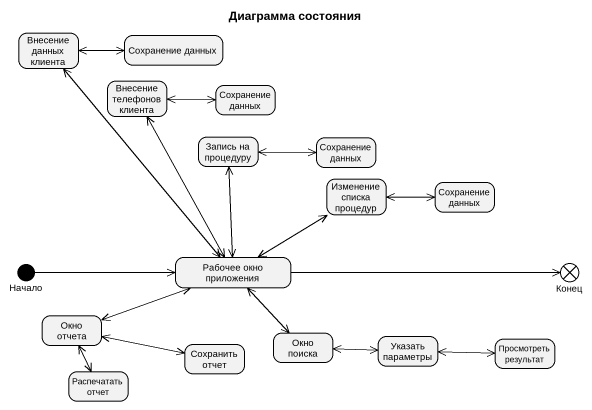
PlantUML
@startuml
title Диаграмма состояния
hide empty description
state "Внесение данных клиента" as Внесение_данных_клиента
state "Сохранение данных" as Сохранение_данных
state "Внесение телефонов клиента" as Внесение_телефонов_клиента
state "Сохранение данных" as Сохранение_данных_2
state "Запись на процедуру" as Запись_на_процедуру
state "Сохранение данных" as Сохранение_данных_3
state "Изменение списка процедур" as Изменение_списка_процедур
state "Сохранение данных" as Сохранение_данных_4
state Начало <<start>>
state "Рабочее окно приложения" as Рабочее_окно_приложения
state Конец <<end>>
state "Окно отчета" as Окно_отчета
state "Сохранить отчет" as Сохранить_отчет
state "Окно поиска" as Окно_поиска
state "Указать параметры" as Указать_параметры
state "Просмотреть результат" as Просмотреть_результат
state "Распечатать отчет" as Распечатать_отчет
Внесение_данных_клиента -right-> Сохранение_данных
Внесение_данных_клиента --> Рабочее_окно_приложения
Сохранение_данных -left-> Внесение_данных_клиента
Внесение_телефонов_клиента -right-> Сохранение_данных_2
Внесение_телефонов_клиента --> Рабочее_окно_приложения
Сохранение_данных_2 -left-> Внесение_телефонов_клиента
Запись_на_процедуру -right-> Сохранение_данных_3
Запись_на_процедуру --> Рабочее_окно_приложения
Сохранение_данных_3 -left-> Запись_на_процедуру
Изменение_списка_процедур -right-> Сохранение_данных_4
Изменение_списка_процедур --> Рабочее_окно_приложения
Сохранение_данных_4 -left-> Изменение_списка_процедур
Начало -right-> Рабочее_окно_приложения
Рабочее_окно_приложения -up-> Внесение_данных_клиента
Рабочее_окно_приложения -up-> Внесение_телефонов_клиента
Рабочее_окно_приложения -up-> Запись_на_процедуру
Рабочее_окно_приложения -up-> Изменение_списка_процедур
Рабочее_окно_приложения -right-> Конец
Рабочее_окно_приложения -left-> Окно_отчета
Рабочее_окно_приложения --> Окно_поиска
Окно_отчета -right-> Рабочее_окно_приложения
Окно_отчета -right-> Сохранить_отчет
Окно_отчета --> Распечатать_отчет
Сохранить_отчет -left-> Окно_отчета
Окно_поиска -up-> Рабочее_окно_приложения
Окно_поиска -right-> Указать_параметры
Указать_параметры -left-> Окно_поиска
Указать_параметры -right-> Просмотреть_результат
Просмотреть_результат -left-> Указать_параметры
Распечатать_отчет -up-> Окно_отчета
@enduml
